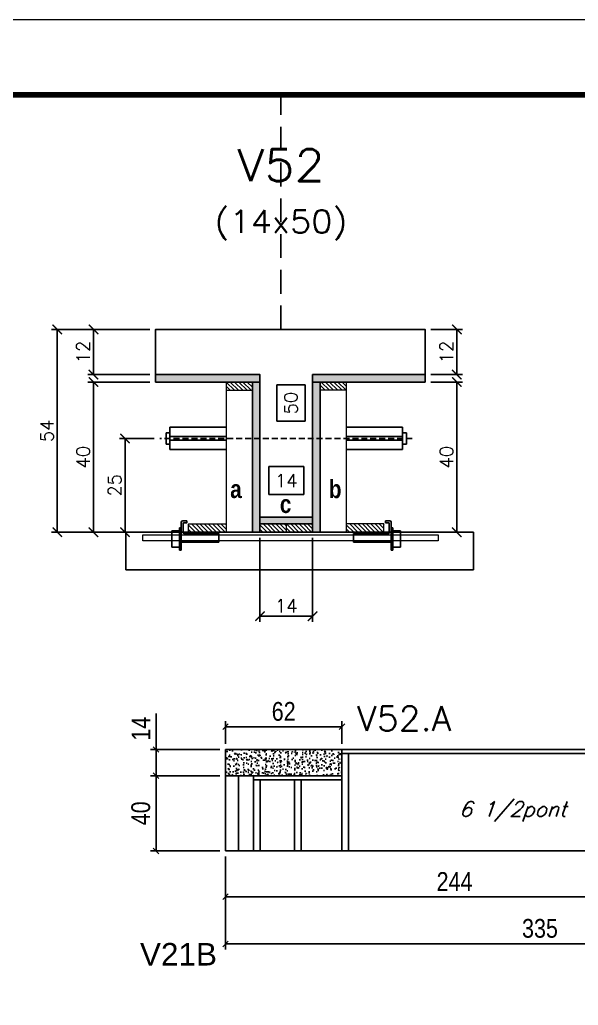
# Model space of a CAD drawing. Extents: x 0 to 6325, y 5574 to 19307.
# Drawn here: x 5196 to 5494, y 10694 to 11219 of the extents above; entities that cross this region are included whole.
import ezdxf
from ezdxf.enums import TextEntityAlignment as Align

# ---------------------------------------------------------------- set-up
doc = ezdxf.new("R2010")
doc.units = 0
doc.linetypes.add('DASHED', pattern=[0.75, 0.5, -0.25])
doc.linetypes.add('HIDDEN', pattern=[9.525, 6.35, -3.175])
for name, color, linetype in [('1', 1, 'Continuous'), ('5', 5, 'Continuous'), ('barrote', 251, 'Continuous'), ('COTA', 241, 'Continuous'), ('Cota Seção (2x)', 4, 'Continuous'), ('detalhes', 4, 'Continuous'), ('Hachura', 253, 'Continuous'), ('Painéis', 200, 'Continuous'), ('presilha', 1, 'Continuous'), ('SARR_2.2x7', 40, 'Continuous'), ('SARR_3.5x7', 81, 'Continuous'), ('TENSOR', 3, 'Continuous'), ('texto', 7, 'Continuous'), ('Texto de Titulo', 7, 'Continuous'), ('Texto Qtd Sarr', 242, 'Continuous')]:
    doc.layers.add(name, color=color, linetype=linetype)
for name, color, linetype, lineweight in [('CONCRETO', 251, 'Continuous', 25), ('Folhas', 255, 'Continuous', 9), ('Madeira', 126, 'Continuous', 18), ('SARRAFO DE PRESSAO', 251, 'DASHED', 9), ('SCO-___-LAJ', 2, 'Continuous', 0), ('Texto Seção', 7, 'Continuous', 15)]:
    doc.layers.add(name, color=color, linetype=linetype, lineweight=lineweight)
doc.styles.add('COTA TECNICA', font='techl___.ttf', dxfattribs={"height": 10})
doc.styles.add('REGUA-120', font='ROMANS.shx', dxfattribs={"height": 15})
doc.styles.add('Romans', font='romans.shx')
doc.styles.get("Standard").update_dxf_attribs({"font": 'arial.ttf'})
doc.styles.add('TECNICA', font='techb___.ttf', dxfattribs={"height": 10})
doc.dimstyles.new('Cota Seção (2x)', dxfattribs={"dimtxt": 7, "dimasz": 5, "dimexe": 3, "dimexo": 3, "dimgap": 2, "dimtad": 3, "dimdec": 1, "dimlfac": 0.5, "dimzin": 12, "dimdsep": 46, "dimtxsty": 'Romans', "dimblk": 'ARCHTICK', "dimcen": 0, "dimclrd": 4, "dimclre": 4, "dimclrt": 1, "dimadec": 1, "dimazin": 3, "dimtfac": 1, "dimtdec": 1, "dimtmove": 0, "dimatfit": 3, "dimldrblk": 'OBLIQUE', "dimfxl": 1, "dimtolj": 1, "dimtzin": 12, "dimarcsym": 0})
doc.dimstyles.new('Cota Seção interna', dxfattribs={"dimtxt": 7, "dimasz": 6, "dimexe": 0.18, "dimexo": 2, "dimgap": -4, "dimtad": 3, "dimdec": 1, "dimlfac": 0.5, "dimzin": 12, "dimdsep": 46, "dimtxsty": 'Romans', "dimblk": 'ARCHTICK', "dimcen": 0.09, "dimse1": 1, "dimse2": 1, "dimsd1": 1, "dimsd2": 1, "dimclrd": 180, "dimclre": 5, "dimclrt": 1, "dimadec": 0, "dimazin": 3, "dimtfac": 1, "dimtdec": 1, "dimtofl": 0, "dimtmove": 0, "dimatfit": 3, "dimldrblk": 'ARCHTICK', "dimfxl": 1, "dimtolj": 1, "dimtzin": 0, "dimarcsym": 0})
doc.dimstyles.new('PAINEL', dxfattribs={"dimtxt": 10, "dimasz": 3, "dimexe": 3, "dimexo": 3, "dimgap": 3, "dimtad": 1, "dimdec": 1, "dimzin": 12, "dimdsep": 46, "dimtxsty": 'COTA TECNICA', "dimblk1": 'OBLIQUE', "dimblk2": 'OBLIQUE', "dimsah": 1, "dimcen": 0.9, "dimclrd": 4, "dimclre": 4, "dimclrt": 240, "dimadec": 1, "dimazin": 3, "dimtfac": 1, "dimtdec": 1, "dimtmove": 0, "dimatfit": 3, "dimfxl": 1, "dimtolj": 1, "dimtzin": 12, "dimarcsym": 0})
pattern_1 = [(315, (28270.7124, 2715.9056), (1.12253202, 1.12253202), [])]

# ---------------------------------------------------------------- blocks, each defined once
blk = doc.blocks.new('9999999999')
at = {"layer": 'Folhas'}
blk.add_lwpolyline([(98138.98, 34190.21), (99623.98, 34190.21), (99623.98, 35240.21), (98138.98, 35240.21)], close=True, dxfattribs=at)
at = {"layer": 'Folhas', "color": 30, "const_width": 3}
blk.add_lwpolyline([(98213.98, 34230.21), (99583.98, 34230.21), (99583.98, 35200.21), (98213.98, 35200.21)], close=True, dxfattribs=at)
blk = doc.blocks.new('titulo1')
at = {"layer": 'Defpoints', "color": 252, "linetype": 'HIDDEN', "ltscale": 2}
blk.add_line((0, 0), (0, 125), dxfattribs=at)
at = {"layer": 'Defpoints', "style": 'Romans', "oblique": 15}
blk.add_attdef('FOLHA', text='', height=10, dxfattribs=at).set_placement((0, 15.58), align=Align.MIDDLE_CENTER)
at = {"layer": 'Texto Qtd Sarr', "color": 3, "style": 'Romans', "oblique": 15}
for tag, height, p in [('TITULO', 17, (0, 71.45)), ('SEÇÃO', 12, (0, 41.55))]:
    blk.add_attdef(tag, text='', height=height, dxfattribs=at).set_placement(p, align=Align.MIDDLE_CENTER)
blk = doc.blocks.new('_ArchTick')
at = {"color": 0, "linetype": 'ByBlock', "const_width": 0.15}
blk.add_lwpolyline([(-0.5, -0.5), (0.5, 0.5)], dxfattribs=at)
blk = doc.blocks.new('*D3187')
at = {"layer": 'COTA', "color": 4, "lineweight": -2, "transparency": 16777216}
for p, q in [((5415.09, 11053.55), (5431.96, 11053.55)), ((5428.96, 11053.55), (5428.96, 11029.55)), ((5415.09, 11029.55), (5431.96, 11029.55))]:
    blk.add_line(p, q, dxfattribs=at)
at = {"layer": 'Defpoints', "color": 0, "transparency": 16777216}
for p in [(5412.09, 11053.55), (5412.09, 11029.55), (5428.96, 11029.55)]:
    blk.add_point(p, dxfattribs=at)
at = {"layer": 'COTA', "color": 4, "lineweight": -2, "transparency": 16777216, "xscale": 5, "yscale": 5, "zscale": 5}
for p, rotation in [((5428.96, 11053.55), 90), ((5428.96, 11029.55), 270)]:
    blk.add_blockref('_ArchTick', p, dxfattribs=dict(at, rotation=rotation))
at = {"layer": 'COTA', "color": 1, "transparency": 16777216, "insert": (5423.46, 11041.55), "char_height": 7, "attachment_point": 5, "rotation": 90, "style": 'Romans'}
blk.add_mtext('\\A1;12', dxfattribs=at)
blk = doc.blocks.new('_Oblique')
at = {"layer": '1', "color": 0, "lineweight": -2}
blk.add_line((-0.5, -0.5), (0.5, 0.5), dxfattribs=at)
blk = doc.blocks.new('*D3188')
at = {"layer": 'COTA', "color": 4, "lineweight": -2, "transparency": 16777216}
for p, q in [((5265.49, 11053.55), (5213.12, 11053.55)), ((5216.12, 10945.55), (5216.12, 11053.55)), ((5287.49, 10945.55), (5213.12, 10945.55))]:
    blk.add_line(p, q, dxfattribs=at)
at = {"layer": 'Defpoints', "color": 0, "transparency": 16777216}
for p in [(5216.12, 11053.55), (5268.49, 11053.55), (5290.49, 10945.55)]:
    blk.add_point(p, dxfattribs=at)
at = {"layer": 'COTA', "color": 4, "lineweight": -2, "transparency": 16777216, "xscale": 5, "yscale": 5, "zscale": 5}
for p, rotation in [((5216.12, 11053.55), 90), ((5216.12, 10945.55), 270)]:
    blk.add_blockref('_ArchTick', p, dxfattribs=dict(at, rotation=rotation))
at = {"layer": 'COTA', "color": 1, "transparency": 16777216, "insert": (5210.62, 10999.55), "char_height": 7, "attachment_point": 5, "rotation": 90, "style": 'Romans'}
blk.add_mtext('\\A1;54', dxfattribs=at)
blk = doc.blocks.new('*D3189')
at = {"layer": 'COTA', "color": 4, "lineweight": -2, "transparency": 16777216}
for p, q in [((5415.09, 11025.55), (5431.96, 11025.55)), ((5428.96, 10945.55), (5428.96, 11025.55)), ((5388.69, 10945.55), (5431.96, 10945.55))]:
    blk.add_line(p, q, dxfattribs=at)
at = {"layer": 'Defpoints', "color": 0, "transparency": 16777216}
for p in [(5412.09, 11025.55), (5428.96, 11025.55), (5385.69, 10945.55)]:
    blk.add_point(p, dxfattribs=at)
at = {"layer": 'COTA', "color": 4, "lineweight": -2, "transparency": 16777216, "xscale": 5, "yscale": 5, "zscale": 5}
for p, rotation in [((5428.96, 11025.55), 90), ((5428.96, 10945.55), 270)]:
    blk.add_blockref('_ArchTick', p, dxfattribs=dict(at, rotation=rotation))
at = {"layer": 'COTA', "color": 1, "transparency": 16777216, "insert": (5423.46, 10985.55), "char_height": 7, "attachment_point": 5, "rotation": 90, "style": 'Romans'}
blk.add_mtext('\\A1;40', dxfattribs=at)
blk = doc.blocks.new('*D3190')
at = {"layer": 'Cota Seção (2x)', "color": 180, "lineweight": -2, "transparency": 16777216}
for p, q in [((5348.09, 11024.03), (5333.09, 11024.03)), ((5333.09, 11024.03), (5333.09, 11004.69)), ((5348.09, 11004.69), (5348.09, 11024.03)), ((5333.09, 11004.69), (5348.09, 11004.69))]:
    blk.add_line(p, q, dxfattribs=at)
at = {"layer": 'Defpoints', "color": 0, "transparency": 16777216}
for p in [(5352.09, 11053.55), (5363.09, 11053.55), (5363.09, 10953.55)]:
    blk.add_point(p, dxfattribs=at)
at = {"layer": 'Cota Seção (2x)', "color": 1, "transparency": 16777216, "insert": (5340.59, 11014.36), "char_height": 7, "attachment_point": 5, "rotation": 90, "style": 'Romans'}
blk.add_mtext('\\A1;50', dxfattribs=at)
blk = doc.blocks.new('*D3191')
at = {"layer": 'COTA', "color": 4, "lineweight": -2, "transparency": 16777216}
for p, q in [((5265.49, 11053.55), (5232.43, 11053.55)), ((5235.43, 11053.55), (5235.43, 11029.55)), ((5265.49, 11029.55), (5232.43, 11029.55))]:
    blk.add_line(p, q, dxfattribs=at)
at = {"layer": 'Defpoints', "color": 0, "transparency": 16777216}
for p in [(5268.49, 11053.55), (5235.43, 11029.55), (5268.49, 11029.55)]:
    blk.add_point(p, dxfattribs=at)
at = {"layer": 'COTA', "color": 4, "lineweight": -2, "transparency": 16777216, "xscale": 5, "yscale": 5, "zscale": 5}
for p, rotation in [((5235.43, 11053.55), 90), ((5235.43, 11029.55), 270)]:
    blk.add_blockref('_ArchTick', p, dxfattribs=dict(at, rotation=rotation))
at = {"layer": 'COTA', "color": 1, "transparency": 16777216, "insert": (5229.93, 11041.55), "char_height": 7, "attachment_point": 5, "rotation": 90, "style": 'Romans'}
blk.add_mtext('\\A1;12', dxfattribs=at)
blk = doc.blocks.new('*D3192')
at = {"layer": 'COTA', "color": 4, "lineweight": -2, "transparency": 16777216}
for p, q in [((5265.49, 11025.55), (5232.43, 11025.55)), ((5235.43, 11025.55), (5235.43, 10945.55)), ((5287.49, 10945.55), (5232.43, 10945.55))]:
    blk.add_line(p, q, dxfattribs=at)
at = {"layer": 'Defpoints', "color": 0, "transparency": 16777216}
for p in [(5268.49, 11025.55), (5235.43, 10945.55), (5290.49, 10945.55)]:
    blk.add_point(p, dxfattribs=at)
at = {"layer": 'COTA', "color": 4, "lineweight": -2, "transparency": 16777216, "xscale": 5, "yscale": 5, "zscale": 5}
for p, rotation in [((5235.43, 11025.55), 90), ((5235.43, 10945.55), 270)]:
    blk.add_blockref('_ArchTick', p, dxfattribs=dict(at, rotation=rotation))
at = {"layer": 'COTA', "color": 1, "transparency": 16777216, "insert": (5229.93, 10985.55), "char_height": 7, "attachment_point": 5, "rotation": 90, "style": 'Romans'}
blk.add_mtext('\\A1;40', dxfattribs=at)
blk = doc.blocks.new('PRESILHA METÁLICA 1')
at = {"layer": 'presilha'}
for p, q in [((7.5, 10.64), (7.5, 19.86)), ((12, 21), (8.64, 21)), ((9, 11.57), (9, 18.93)), ((12, 19.5), (9.57, 19.5)), ((12, 21), (12, 19.5)), ((0, 13), (6, 13)), ((0, 13), (0, 0)), ((6, 15.5), (7.5, 15.5)), ((6, -2.5), (6, 15.5)), ((6, 13), (6, 0)), ((7.5, 15.5), (7.5, -2.5)), ((37.5, 11), (9.57, 11)), ((37.5, 11), (37.5, 4.1)), ((6, 0), (0, 0)), ((37.5, 4.1), (7.5, 4.1)), ((7.5, -2.5), (6, -2.5))]:
    blk.add_line(p, q, dxfattribs=at)
for centre, radius, start, end in [((8.64, 19.86), 1.14, 90, 180), ((9.57, 18.93), 0.57, 90, 180), ((9.57, 11.57), 0.57, 180, 270)]:
    blk.add_arc(centre, radius, start, end, dxfattribs=at)
blk = doc.blocks.new('*D3193')
at = {"layer": 'COTA', "color": 4, "lineweight": -2, "transparency": 16777216}
for p, q in [((5324.09, 10942.55), (5324.09, 10897.82)), ((5352.09, 10942.55), (5352.09, 10897.82)), ((5324.09, 10900.82), (5352.09, 10900.82))]:
    blk.add_line(p, q, dxfattribs=at)
at = {"layer": 'Defpoints', "color": 0, "transparency": 16777216}
for p in [(5324.09, 10945.55), (5352.09, 10945.55), (5352.09, 10900.82)]:
    blk.add_point(p, dxfattribs=at)
at = {"layer": 'COTA', "color": 4, "lineweight": -2, "transparency": 16777216, "xscale": 5, "yscale": 5, "zscale": 5, "rotation": 180}
blk.add_blockref('_ArchTick', (5324.09, 10900.82), dxfattribs=at)
at = {"layer": 'COTA', "color": 4, "lineweight": -2, "transparency": 16777216, "xscale": 5, "yscale": 5, "zscale": 5}
blk.add_blockref('_ArchTick', (5352.09, 10900.82), dxfattribs=at)
at = {"layer": 'COTA', "color": 1, "transparency": 16777216, "insert": (5338.09, 10906.32), "char_height": 7, "attachment_point": 5, "style": 'Romans'}
blk.add_mtext('\\A1;14', dxfattribs=at)
blk = doc.blocks.new('*D3194')
at = {"layer": 'Cota Seção (2x)', "color": 180, "lineweight": -2, "transparency": 16777216}
for p, q in [((5347.43, 10980.55), (5328.76, 10980.55)), ((5328.76, 10980.55), (5328.76, 10965.55)), ((5347.43, 10965.55), (5347.43, 10980.55)), ((5328.76, 10965.55), (5347.43, 10965.55))]:
    blk.add_line(p, q, dxfattribs=at)
at = {"layer": 'Defpoints', "color": 0, "transparency": 16777216}
for p in [(5352.09, 10961.55), (5324.09, 10945.55), (5352.09, 10945.55)]:
    blk.add_point(p, dxfattribs=at)
at = {"layer": 'Cota Seção (2x)', "color": 1, "transparency": 16777216, "insert": (5338.09, 10973.05), "char_height": 7, "attachment_point": 5, "style": 'Romans'}
blk.add_mtext('\\A1;14', dxfattribs=at)
blk = doc.blocks.new('*D3199')
at = {"layer": 'COTA', "color": 4, "lineweight": -2, "transparency": 16777216}
for p, q in [((5305.74, 10772.81), (5305.74, 10723.24)), ((5640.74, 10772.81), (5640.74, 10723.24)), ((5640.74, 10726.24), (5305.74, 10726.24))]:
    blk.add_line(p, q, dxfattribs=at)
at = {"layer": 'Defpoints', "color": 0, "transparency": 16777216}
for p in [(5305.74, 10775.81), (5640.74, 10775.81), (5305.74, 10726.24)]:
    blk.add_point(p, dxfattribs=at)
at = {"layer": 'COTA', "color": 4, "lineweight": -2, "transparency": 16777216, "xscale": 3, "yscale": 3, "zscale": 3, "rotation": 180}
blk.add_blockref('_Oblique', (5305.74, 10726.24), dxfattribs=at)
at = {"layer": 'COTA', "color": 4, "lineweight": -2, "transparency": 16777216, "xscale": 3, "yscale": 3, "zscale": 3}
blk.add_blockref('_Oblique', (5640.74, 10726.24), dxfattribs=at)
at = {"layer": 'COTA', "color": 240, "transparency": 16777216, "insert": (5473.24, 10734.46), "char_height": 10, "attachment_point": 5, "style": 'COTA TECNICA'}
blk.add_mtext('\\A1;335', dxfattribs=at)
blk = doc.blocks.new('*D3200')
at = {"layer": 'COTA', "color": 4, "lineweight": -2, "transparency": 16777216}
for p, q in [((5305.74, 10772.81), (5305.74, 10748.41)), ((5549.74, 10772.81), (5549.74, 10748.41)), ((5549.74, 10751.41), (5305.74, 10751.41))]:
    blk.add_line(p, q, dxfattribs=at)
at = {"layer": 'Defpoints', "color": 0, "transparency": 16777216}
for p in [(5305.74, 10775.81), (5549.74, 10775.81), (5305.74, 10751.41)]:
    blk.add_point(p, dxfattribs=at)
at = {"layer": 'COTA', "color": 4, "lineweight": -2, "transparency": 16777216, "xscale": 3, "yscale": 3, "zscale": 3, "rotation": 180}
blk.add_blockref('_Oblique', (5305.74, 10751.41), dxfattribs=at)
at = {"layer": 'COTA', "color": 4, "lineweight": -2, "transparency": 16777216, "xscale": 3, "yscale": 3, "zscale": 3}
blk.add_blockref('_Oblique', (5549.74, 10751.41), dxfattribs=at)
at = {"layer": 'COTA', "color": 240, "transparency": 16777216, "insert": (5427.74, 10759.49), "char_height": 10, "attachment_point": 5, "style": 'COTA TECNICA'}
blk.add_mtext('\\A1;244', dxfattribs=at)
blk = doc.blocks.new('*D4315')
at = {"layer": 'COTA', "color": 4, "lineweight": -2, "transparency": 16777216}
for p, q in [((5305.74, 10832.81), (5305.74, 10844.93)), ((5367.74, 10841.93), (5305.74, 10841.93)), ((5367.74, 10832.81), (5367.74, 10844.93))]:
    blk.add_line(p, q, dxfattribs=at)
at = {"layer": 'Defpoints', "color": 0, "transparency": 16777216}
for p in [(5305.74, 10841.93), (5305.74, 10829.81), (5367.74, 10829.81)]:
    blk.add_point(p, dxfattribs=at)
at = {"layer": 'COTA', "color": 4, "lineweight": -2, "transparency": 16777216, "xscale": 3, "yscale": 3, "zscale": 3, "rotation": 180}
blk.add_blockref('_Oblique', (5305.74, 10841.93), dxfattribs=at)
at = {"layer": 'COTA', "color": 4, "lineweight": -2, "transparency": 16777216, "xscale": 3, "yscale": 3, "zscale": 3}
blk.add_blockref('_Oblique', (5367.74, 10841.93), dxfattribs=at)
at = {"layer": 'COTA', "color": 240, "transparency": 16777216, "insert": (5336.74, 10850.03), "char_height": 10, "attachment_point": 5, "style": 'COTA TECNICA'}
blk.add_mtext('\\A1;62', dxfattribs=at)
blk = doc.blocks.new('*D4316')
at = {"layer": 'COTA', "color": 4, "lineweight": -2, "transparency": 16777216}
for p, q in [((5268.76, 10829.81), (5268.76, 10848.93)), ((5302.74, 10829.81), (5265.76, 10829.81)), ((5268.76, 10815.81), (5268.76, 10829.81)), ((5302.74, 10815.81), (5265.76, 10815.81))]:
    blk.add_line(p, q, dxfattribs=at)
at = {"layer": 'Defpoints', "color": 0, "transparency": 16777216}
for p in [(5268.76, 10829.81), (5305.74, 10829.81), (5305.74, 10815.81)]:
    blk.add_point(p, dxfattribs=at)
at = {"layer": 'COTA', "color": 4, "lineweight": -2, "transparency": 16777216, "xscale": 3, "yscale": 3, "zscale": 3}
for p, rotation in [((5268.76, 10829.81), 90), ((5268.76, 10815.81), 270)]:
    blk.add_blockref('_Oblique', p, dxfattribs=dict(at, rotation=rotation))
at = {"layer": 'COTA', "color": 240, "transparency": 16777216, "insert": (5260.68, 10840.87), "char_height": 10, "attachment_point": 5, "rotation": 90, "style": 'COTA TECNICA'}
blk.add_mtext('\\A1;14', dxfattribs=at)
blk = doc.blocks.new('*D4317')
at = {"layer": 'COTA', "color": 4, "lineweight": -2, "transparency": 16777216}
for p, q in [((5302.74, 10815.81), (5265.76, 10815.81)), ((5268.76, 10775.81), (5268.76, 10815.81)), ((5302.74, 10775.81), (5265.76, 10775.81))]:
    blk.add_line(p, q, dxfattribs=at)
at = {"layer": 'Defpoints', "color": 0, "transparency": 16777216}
for p in [(5268.76, 10815.81), (5305.74, 10815.81), (5305.74, 10775.81)]:
    blk.add_point(p, dxfattribs=at)
at = {"layer": 'COTA', "color": 4, "lineweight": -2, "transparency": 16777216, "xscale": 3, "yscale": 3, "zscale": 3}
for p, rotation in [((5268.76, 10815.81), 90), ((5268.76, 10775.81), 270)]:
    blk.add_blockref('_Oblique', p, dxfattribs=dict(at, rotation=rotation))
at = {"layer": 'COTA', "color": 240, "transparency": 16777216, "insert": (5260.66, 10795.81), "char_height": 10, "attachment_point": 5, "rotation": 90, "style": 'COTA TECNICA'}
blk.add_mtext('\\A1;40', dxfattribs=at)
blk = doc.blocks.new('*D4164')
at = {"layer": 'COTA', "color": 4, "lineweight": -2, "transparency": 16777216}
for p, q in [((5267.79, 10995.52), (5249.23, 10995.52)), ((5252.23, 10995.52), (5252.23, 10945.55)), ((5267.79, 10945.55), (5249.23, 10945.55))]:
    blk.add_line(p, q, dxfattribs=at)
at = {"layer": 'Defpoints', "color": 0, "transparency": 16777216}
for p in [(5270.79, 10995.52), (5252.23, 10945.55), (5270.79, 10945.55)]:
    blk.add_point(p, dxfattribs=at)
at = {"layer": 'COTA', "color": 4, "lineweight": -2, "transparency": 16777216, "xscale": 5, "yscale": 5, "zscale": 5}
for p, rotation in [((5252.23, 10995.52), 90), ((5252.23, 10945.55), 270)]:
    blk.add_blockref('_ArchTick', p, dxfattribs=dict(at, rotation=rotation))
at = {"layer": 'COTA', "color": 1, "transparency": 16777216, "insert": (5246.73, 10970.53), "char_height": 7, "attachment_point": 5, "rotation": 90, "style": 'Romans'}
blk.add_mtext('\\A1;25', dxfattribs=at)

msp = doc.modelspace()

# ---------------------------------------------------------------- hatches: boundary and pattern name
at = {"layer": 'COTA'}
h = msp.add_hatch(dxfattribs=at)
h.set_pattern_fill('AR-CONC', color=256, scale=0.03)
h.set_pattern_definition([(50, (1245.9634, 1351.2817), (5.46554, -0.4781726), [0.5715, -6.2865]), (355, (1245.9634, 1351.2817), (-1.0573026, 5.7317054), [0.4572, -5.0292175]), (100.451445, (1246.419, 1351.242), (4.4082374, 5.2535326), [0.4857003, -5.3427073]), (46.1842, (1245.9634, 1352.806), (8.1323712, -1.26127), [0.85725, -9.42975]), (96.63556, (1246.641, 1352.7006), (7.122124, 7.422784), [0.728551, -8.014068]), (351.18415, (1245.9634, 1352.806), (7.122124, 7.422784), [0.685799, -7.543792]), (21, (1246.7254, 1352.4247), (4.5484317, -3.067956), [0.5715, -6.2865]), (326, (1246.7254, 1352.4247), (1.854061, 5.525639), [0.4572, -5.0292]), (71.451445, (1247.1045, 1352.169), (6.4024926, 2.457683), [0.4857003, -5.342698]), (37.5, (1245.9634, 1351.2817), (0.0926581, 2.53665117), [0, -4.96824, 0, -5.1054, 0, -5.04825]), (7.5, (1245.9634, 1351.2817), (2.0045899, 3.00541724), [0, -2.91084, 0, -4.85394, 0, -1.92405]), (327.5, (1244.2642, 1351.2817), (4.06771786, -0.1718623), [0, -1.905, 0, -5.9436, 0, -7.8867]), (317.5, (1243.502, 1351.2817), (4.4438754, 0.7627947), [0, -2.4765, 0, -3.94716, 0, -5.6007])])
h.paths.add_polyline_path([(5367.74, 10829.81), (5305.74, 10829.81), (5305.74, 10815.81), (5367.74, 10815.81)])
at = {"layer": 'Hachura'}
h = msp.add_hatch(color=256, dxfattribs=at)
h.dxf.hatch_style = 1
h.paths.add_polyline_path([(5324.09, 11025.55), (5324.09, 11029.55), (5268.49, 11029.55), (5268.49, 11025.55)])
h = msp.add_hatch(dxfattribs=at)
h.set_pattern_fill('ANSI31', color=256, scale=0.5, angle=270, style=0)
h.set_pattern_definition([(315, (28280.7124, 2717.9056), (1.12253202, 1.12253202), [])])
h.paths.add_polyline_path([(5320.09, 11021.15), (5320.09, 11025.55), (5306.09, 11025.55), (5306.09, 11021.15)])
h = msp.add_hatch(color=256, dxfattribs=at)
h.dxf.hatch_style = 1
h.paths.add_polyline_path([(5320.09, 11025.55), (5324.09, 11025.55), (5324.09, 10945.55), (5320.09, 10945.55)])
h = msp.add_hatch(color=256, dxfattribs=at)
h.dxf.hatch_style = 1
h.paths.add_polyline_path([(5412.09, 11025.55), (5412.09, 11029.55), (5352.09, 11029.55), (5352.09, 11025.55)])
h = msp.add_hatch(color=256, dxfattribs=at)
h.dxf.hatch_style = 1
h.paths.add_polyline_path([(5356.09, 11025.55), (5352.09, 11025.55), (5352.09, 10945.55), (5356.09, 10945.55)])
h = msp.add_hatch(dxfattribs=at)
h.set_pattern_fill('ANSI31', color=256, scale=0.5, angle=270, style=0)
h.set_pattern_definition([(315, (28270.7124, 2717.9056), (1.12253202, 1.12253202), [])])
h.paths.add_polyline_path([(5356.09, 11021.15), (5356.09, 11025.55), (5370.09, 11025.55), (5370.09, 11021.15)])
h = msp.add_hatch(color=256, dxfattribs=at)
h.dxf.hatch_style = 1
h.paths.add_polyline_path([(5352.09, 10949.95), (5352.09, 10953.55), (5324.09, 10953.55), (5324.09, 10949.95)])
h = msp.add_hatch(dxfattribs=at)
h.set_pattern_fill('ANSI31', color=256, scale=0.5, angle=270, style=0)
h.set_pattern_definition([(315, (28280.7124, 2715.9056), (1.12253202, 1.12253202), [])])
h.paths.add_polyline_path([(5286.09, 10945.55), (5286.09, 10949.95), (5306.09, 10949.95), (5306.09, 10945.55)])
h = msp.add_hatch(dxfattribs=at)
h.set_pattern_fill('ANSI31', color=256, scale=0.5, angle=270, style=0)
h.set_pattern_definition([(315, (28280.7124, 2715.9056), (1.12253202, 1.12253202), [])])
h.paths.add_polyline_path([(5324.09, 10945.55), (5324.09, 10949.95), (5338.09, 10949.95), (5338.09, 10945.55)])
h = msp.add_hatch(dxfattribs=at)
h.set_pattern_fill('ANSI31', color=256, scale=0.5, angle=270, style=0)
h.set_pattern_definition(pattern_1)
h.paths.add_polyline_path([(5352.09, 10945.55), (5352.09, 10949.95), (5338.09, 10949.95), (5338.09, 10945.55)])
h = msp.add_hatch(dxfattribs=at)
h.set_pattern_fill('ANSI31', color=256, scale=0.5, angle=270, style=0)
h.set_pattern_definition(pattern_1)
h.paths.add_polyline_path([(5390.09, 10945.55), (5390.09, 10949.95), (5370.09, 10949.95), (5370.09, 10945.55)])

# ---------------------------------------------------------------- linework, layer by layer
at = {"ltscale": 3}
for p, q in [((5276.09, 11001.52), (5276.09, 10989.52)), ((5276.09, 11001.52), (5306.09, 11001.52)), ((5400.09, 11001.52), (5370.09, 11001.52)), ((5400.09, 11001.52), (5400.09, 10989.52)), ((5274.09, 10998.52), (5274.09, 10992.52)), ((5274.09, 10998.52), (5276.09, 10998.52)), ((5306.09, 10996.52), (5276.09, 10996.52)), ((5306.09, 10994.52), (5276.09, 10994.52)), ((5370.09, 10996.52), (5400.09, 10996.52)), ((5370.09, 10994.52), (5400.09, 10994.52)), ((5400.09, 10998.52), (5402.09, 10998.52)), ((5402.09, 10998.52), (5402.09, 10992.52)), ((5276.09, 10992.52), (5274.09, 10992.52)), ((5276.09, 10989.52), (5306.09, 10989.52)), ((5400.09, 10989.52), (5370.09, 10989.52)), ((5400.09, 10992.52), (5402.09, 10992.52))]:
    msp.add_line(p, q, dxfattribs=at)
at = {"layer": 'barrote'}
msp.add_lwpolyline([(5252.64, 10925.55), (5437.82, 10925.55), (5437.82, 10945.55), (5252.64, 10945.55)], close=True, dxfattribs=at)
at = {"layer": 'CONCRETO'}
msp.add_lwpolyline([(5268.49, 11029.55), (5268.49, 11053.55), (5412.09, 11053.55), (5412.09, 11029.55), (5352.09, 11029.55), (5352.09, 10953.55), (5324.09, 10953.55), (5324.09, 11029.55)], close=True, dxfattribs=at)
at = {"layer": 'COTA'}
for p, q in [((5367.74, 10829.81), (5305.74, 10829.81)), ((5305.74, 10829.81), (5305.74, 10815.81)), ((5367.74, 10815.81), (5367.74, 10775.81))]:
    msp.add_line(p, q, dxfattribs=at)
at = {"layer": 'Madeira'}
for points in [[(5320.09, 11021.15), (5320.09, 11025.55), (5306.09, 11025.55), (5306.09, 11021.15)], [(5320.09, 11025.55), (5306.09, 11025.55), (5306.09, 10945.55), (5320.09, 10945.55)], [(5356.09, 11021.15), (5356.09, 11025.55), (5370.09, 11025.55), (5370.09, 11021.15)], [(5356.09, 11025.55), (5370.09, 11025.55), (5370.09, 10945.55), (5356.09, 10945.55)], [(5286.09, 10945.55), (5286.09, 10949.95), (5306.09, 10949.95), (5306.09, 10945.55)], [(5324.09, 10945.55), (5324.09, 10949.95), (5338.09, 10949.95), (5338.09, 10945.55)], [(5352.09, 10945.55), (5352.09, 10949.95), (5338.09, 10949.95), (5338.09, 10945.55)], [(5390.09, 10945.55), (5390.09, 10949.95), (5370.09, 10949.95), (5370.09, 10945.55)]]:
    msp.add_lwpolyline(points, close=True, dxfattribs=at)
at = {"layer": 'Painéis', "linetype": 'ByBlock'}
for p, q in [((5599.74, 10829.81), (5367.74, 10829.81)), ((5367.74, 10829.81), (5367.74, 10815.81)), ((5367.74, 10815.81), (5305.74, 10815.81)), ((5305.74, 10815.81), (5305.74, 10775.81)), ((5305.74, 10775.81), (5640.74, 10775.81))]:
    msp.add_line(p, q, dxfattribs=at)
at = {"layer": 'Painéis'}
for points in [[(5324.09, 11025.55), (5324.09, 11029.55), (5268.49, 11029.55), (5268.49, 11025.55)], [(5320.09, 11025.55), (5324.09, 11025.55), (5324.09, 10945.55), (5320.09, 10945.55)], [(5412.09, 11025.55), (5412.09, 11029.55), (5352.09, 11029.55), (5352.09, 11025.55)], [(5356.09, 11025.55), (5352.09, 11025.55), (5352.09, 10945.55), (5356.09, 10945.55)], [(5352.09, 10949.95), (5352.09, 10953.55), (5324.09, 10953.55), (5324.09, 10949.95)]]:
    msp.add_lwpolyline(points, close=True, dxfattribs=at)
at = {"layer": 'SARR_2.2x7', "linetype": 'Continuous'}
for p, q in [((5549.74, 10827.61), (5367.74, 10827.61)), ((5312.74, 10815.81), (5312.74, 10775.81)), ((5320.74, 10813.61), (5367.74, 10813.61))]:
    msp.add_line(p, q, dxfattribs=at)
at = {"layer": 'SARR_3.5x7'}
for p, q in [((5371.24, 10827.61), (5371.24, 10775.81)), ((5320.74, 10815.81), (5320.74, 10775.81)), ((5324.24, 10813.61), (5324.24, 10775.81)), ((5342.49, 10813.61), (5342.49, 10775.81)), ((5345.99, 10813.61), (5345.99, 10775.81))]:
    msp.add_line(p, q, dxfattribs=at)
at = {"layer": 'SCO-___-LAJ', "color": 1}
msp.add_lwpolyline([(5261.64, 10944.22), (5418.95, 10944.22), (5418.95, 10941.02), (5261.64, 10941.02)], close=True, dxfattribs=at)
at = {"layer": 'TENSOR', "linetype": 'HIDDEN', "ltscale": 0.5}
msp.add_line((5405.09, 10995.52), (5270.79, 10995.52), dxfattribs=at)

# ---------------------------------------------------------------- block references
at = {"layer": 'presilha', "yscale": 0.6666666666666666, "zscale": 0.6666666666666666}
for p, xscale in [((5277.22, 10937.58), 0.6666666666666666), ((5398.96, 10937.58), -0.6666666666666666)]:
    msp.add_blockref('PRESILHA METÁLICA 1', p, dxfattribs=dict(at, xscale=xscale))
at = {"layer": 'SARRAFO DE PRESSAO', "color": 6, "linetype": 'ByBlock'}
msp.add_blockref('9999999999', (-93383.98, -24021.66), dxfattribs=at)
at = {"layer": 'Texto Seção'}
ref = msp.add_blockref('titulo1', (5335.29, 11053.55), dxfattribs=at)
ref.add_attrib('TITULO', 'V52', dxfattribs={"layer": 'Texto de Titulo', "color": 7, "height": 17, "style": 'Romans', "width": 1.1}).set_placement((5335.29, 11141.05), align=Align.MIDDLE_CENTER)
ref.add_attrib('SEÇÃO', '(14x50)', dxfattribs={"layer": 'Texto de Titulo', "color": 7, "height": 12, "style": 'Romans', "width": 1.1}).set_placement((5335.29, 11111.05), align=Align.MIDDLE_CENTER)

# ---------------------------------------------------------------- texts
at = {"layer": '5', "linetype": 'Continuous'}
msp.add_text('V21B', height=12, rotation=0, dxfattribs=at).set_placement((5260.19, 10714.74))
at = {"layer": 'detalhes', "style": 'TECNICA'}
for s, p in [('b', (5360.81, 10963.74)), ('a', (5308.26, 10963.75)), ('c', (5334.69, 10955.79))]:
    msp.add_text(s, height=9.6, dxfattribs=at).set_placement(p)
at = {"layer": 'texto', "color": 2, "insert": (5458.74, 10796.71), "char_height": 8, "attachment_point": 5, "style": 'Romans'}
msp.add_mtext('{\\Q19;\\C256;6 1/2pont}', dxfattribs=at)
at = {"layer": 'Texto Seção', "style": 'REGUA-120', "width": 1.05}
msp.add_text('V52.A', height=13, dxfattribs=at).set_placement((5375.76, 10839.81))

# ---------------------------------------------------------------- dimensions: what is measured, and where the dimension line sits
at = {"layer": 'COTA'}
for base, p1, p2, angle, dimstyle, picture, middle in [((5216.12, 11053.55), (5290.49, 10945.55), (5268.49, 11053.55), 90, 'Cota Seção (2x)', '*D3188', (5210.62, 10999.55)), ((5235.43, 11029.55), (5268.49, 11053.55), (5268.49, 11029.55), 90, 'Cota Seção (2x)', '*D3191', (5229.93, 11041.55)), ((5428.96, 11029.55), (5412.09, 11053.55), (5412.09, 11029.55), 90, 'Cota Seção (2x)', '*D3187', (5423.46, 11041.55)), ((5235.43, 10945.55), (5268.49, 11025.55), (5290.49, 10945.55), 90, 'Cota Seção (2x)', '*D3192', (5229.93, 10985.55)), ((5428.96, 11025.55), (5385.69, 10945.55), (5412.09, 11025.55), 90, 'Cota Seção (2x)', '*D3189', (5423.46, 10985.55)), ((5252.23, 10945.55), (5270.79, 10995.52), (5270.79, 10945.55), 90, 'Cota Seção (2x)', '*D4164', (5246.73, 10970.53)), ((5305.74, 10841.93), (5367.74, 10829.81), (5305.74, 10829.81), 180, 'PAINEL', '*D4315', (5336.74, 10850.03)), ((5268.76, 10829.81), (5305.74, 10815.81), (5305.74, 10829.81), 90, 'PAINEL', '*D4316', (5260.68, 10840.87)), ((5268.76, 10815.81), (5305.74, 10775.81), (5305.74, 10815.81), 90, 'PAINEL', '*D4317', (5260.66, 10795.81)), ((5305.74, 10726.24), (5640.74, 10775.81), (5305.74, 10775.81), 180, 'PAINEL', '*D3199', (5473.24, 10734.46)), ((5305.74, 10751.41), (5549.74, 10775.81), (5305.74, 10775.81), 180, 'PAINEL', '*D3200', (5427.74, 10759.49))]:
    dim = msp.add_linear_dim(base=base, p1=p1, p2=p2, angle=angle, dimstyle=dimstyle, dxfattribs=at)
    dim.commit()
    dim.dimension.update_dxf_attribs({"geometry": picture, "text_midpoint": middle})
dim = msp.add_linear_dim(base=(5352.09, 10900.82), p1=(5324.09, 10945.55), p2=(5352.09, 10945.55), dimstyle='Cota Seção (2x)', dxfattribs=at)
dim.commit()
dim.dimension.update_dxf_attribs({"geometry": '*D3193', "text_midpoint": (5338.09, 10906.32)})
at = {"layer": 'Cota Seção (2x)'}
dim = msp.add_linear_dim(base=(5352.09, 11053.55), p1=(5363.09, 10953.55), p2=(5363.09, 11053.55), angle=90, dimstyle='Cota Seção interna', dxfattribs=at)
dim.commit()
dim.dimension.update_dxf_attribs({"geometry": '*D3190', "text_midpoint": (5352.09, 11014.36), "dimtype": 160})
dim = msp.add_linear_dim(base=(5352.09, 10961.55), p1=(5324.09, 10945.55), p2=(5352.09, 10945.55), dimstyle='Cota Seção interna', dxfattribs=at)
dim.commit()
dim.dimension.update_dxf_attribs({"geometry": '*D3194', "text_midpoint": (5338.09, 10961.55), "dimtype": 160})

doc.saveas('drawing.dxf')
